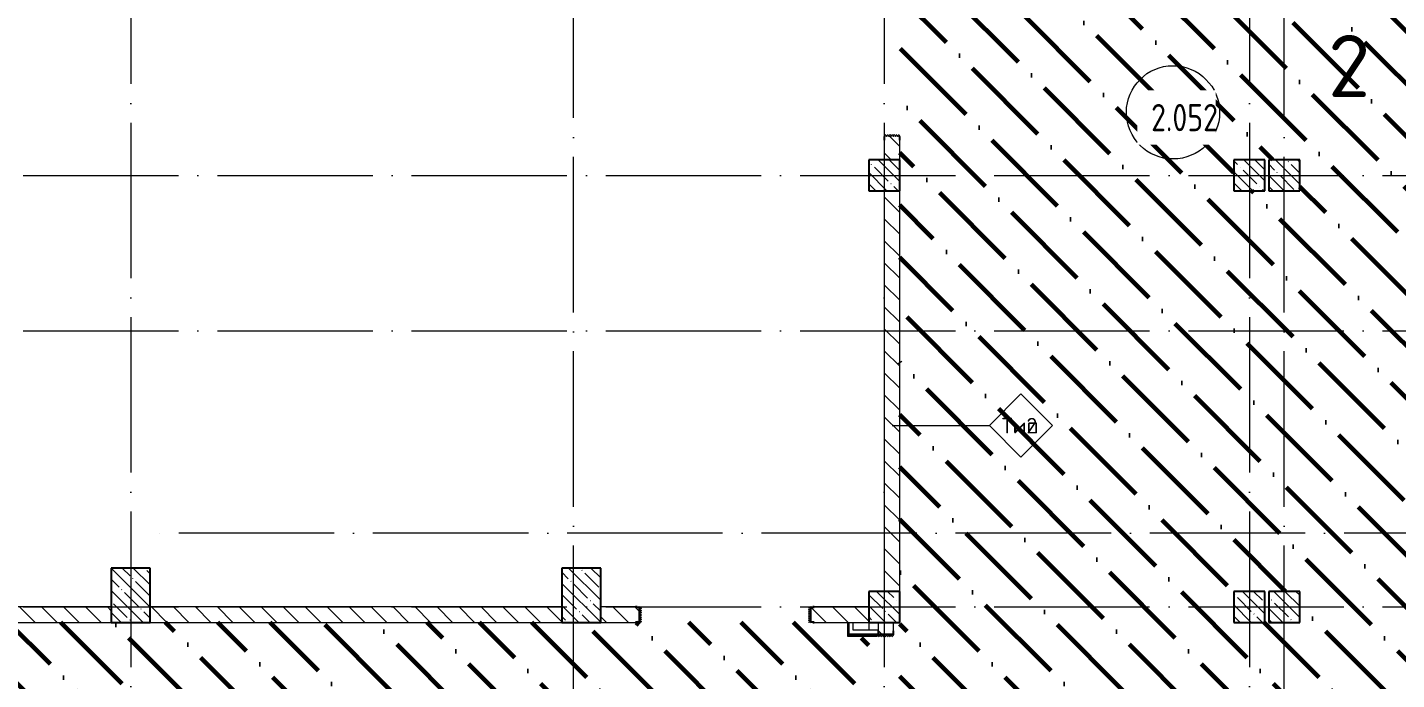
# Model space of a CAD drawing. Header units: millimetres. Extents: x -68946 to 288321, y -402657 to 324925.
# Drawn here: x 126579 to 144204, y -81945 to -73557 of the extents above; entities that cross this region are included whole.
import ezdxf

# ---------------------------------------------------------------- set-up
doc = ezdxf.new("R2010")
doc.units = ezdxf.units.MM
doc.linetypes.add('ADSK_Линия сетки', pattern=[2500, 2000, -250, 0, -250])
for name, color, linetype, lineweight in [('3.4) ПТ-2.15    4 вып', 200, 'Continuous', 60), ('A-AREA-____-IDEN', 250, 'Continuous', 9), ('A-DOOR-____-OTLN', 250, 'Continuous', 5), ('A-FLOR-____-OTLN', 192, 'Continuous', 9), ('A-WALL-____-IDEN', 250, 'Continuous', 9), ('A-WALL-____-MCUT', 250, 'Continuous', 13), ('A-WALL-____-PATT', 250, 'Continuous', 13), ('A-WALL-FNSH-MCUT', 250, 'Continuous', 13), ('G-____-____-TEXT', 250, 'Continuous', 9), ('S-COLS-____-MCUT', 250, 'Continuous', 25), ('S-COLS-____-OTLN', 250, 'Continuous', 9), ('S-GRID-____-OTLN', 250, 'Continuous', 9)]:
    doc.layers.add(name, color=color, linetype=linetype, lineweight=lineweight)
doc.styles.add('ISOCPEUR', font='isocpeur.ttf', dxfattribs={"width": 0.8, "height": 100})
doc.styles.add('ISOCPEUR_3', font='isocpeur.ttf', dxfattribs={"height": 250})
doc.styles.add('ISOCPEUR_6', font='isocpeur.ttf', dxfattribs={"height": 3.5})
pattern_1 = [(135, (28708.77, -120984.93), (-141.42136, -141.42136), [])]
pattern_2 = [(135, (1201.41, 164.685), (-14.1421, -14.1421), []), (225, (1201.41, 164.685), (14.1421, -14.1421), [])]
pattern_3 = [(45, (-921.384, 164.685), (-14.1421, 14.1421), []), (135, (-921.384, 164.685), (-14.1421, -14.1421), [])]

# ---------------------------------------------------------------- blocks, each defined once
blk = doc.blocks.new('Дверь_СКБ_2Ст_Внутренняя1 - Н_ВВ-10_4_2200x2600h_Фрамуга сверху  EIS 30-42981715-АР1_Кладочный план 2 этажа С2и3')
at = {"layer": 'A-DOOR-____-OTLN'}
h = blk.add_hatch(dxfattribs=at)
h.set_pattern_fill('FP_7', color=256, style=0, pattern_type=2)
h.set_pattern_definition(pattern_3)
h.paths.add_polyline_path([(-1063, 100), (-1088, 100), (-1088, -100), (-1063, -100), (-1063, 69)])
h = blk.add_hatch(dxfattribs=at)
h.set_pattern_fill('FP_6', color=256, style=0, pattern_type=2)
h.set_pattern_definition(pattern_2)
h.paths.add_polyline_path([(1087, 100), (1087, -100), (1112, -100), (1112, 100)])
blk = doc.blocks.new('Дверь_СКБ_2Ст_Внутренняя1 - Н_ВВ-10_1_2200x2600h_Фрамуга сверху-42944741-АР1_Кладочный план 2 этажа С2и3')
at = {"layer": 'A-DOOR-____-OTLN'}
h = blk.add_hatch(dxfattribs=at)
h.set_pattern_fill('FP_7', color=256, style=0, pattern_type=2)
h.set_pattern_definition(pattern_3)
h.paths.add_polyline_path([(-1062.5, 100), (-1087.5, 100), (-1087.5, -100), (-1062.5, -100)])
h = blk.add_hatch(dxfattribs=at)
h.set_pattern_fill('FP_6', color=256, style=0, pattern_type=2)
h.set_pattern_definition(pattern_2)
h.paths.add_polyline_path([(1112.5, -100), (1112.5, 100), (1087.5, 100), (1087.5, -100)])
blk = doc.blocks.new('BSC_Колонна _Прямоугольная - 500x700-31474538-АР1_Кладочный план 2 этажа С2и3')
at = {"layer": 'S-COLS-____-OTLN', "lineweight": 5}
h = blk.add_hatch(dxfattribs=at)
h.set_pattern_fill('FP_46', color=256, style=0, pattern_type=2)
h.set_pattern_definition([(135, (-105000, -40125), (-142.56192, -142.56192), []), (135, (-104857.44, -40125), (-142.56192, -142.56192), [252.016, -50.403, 3.353, -47.05])])
h.paths.add_polyline_path([(-250, -350), (250, -350), (250, 350), (-250, 350)])
at = {"layer": 'S-COLS-____-MCUT'}
for p, q in [((250, 350), (-250, 350)), ((-250, 350), (-250, -350)), ((250, -350), (250, 350)), ((-250, -350), (250, -350))]:
    blk.add_line(p, q, dxfattribs=at)
blk = doc.blocks.new('BSC_Колонна _Прямоугольная - 400x400-V11-АР1_Кладочный план 2 этажа С2и3')
at = {"layer": 'S-COLS-____-OTLN', "lineweight": 5}
h = blk.add_hatch(dxfattribs=at)
h.set_pattern_fill('FP_47', color=256, style=0, pattern_type=2)
h.set_pattern_definition([(135, (-113600, -39975), (-142.56192, -142.56192), []), (135, (-113457.44, -39975), (-142.56192, -142.56192), [252.016, -50.403, 3.353, -47.05])])
h.paths.add_polyline_path([(-200, -200), (200, -200), (200, 200), (-200, 200)])
at = {"layer": 'S-COLS-____-MCUT'}
for p, q in [((200, 200), (-200, 200)), ((-200, 200), (-200, -200)), ((200, -200), (200, 200)), ((-200, -200), (200, -200))]:
    blk.add_line(p, q, dxfattribs=at)
blk = doc.blocks.new('BSC_Колонна _Прямоугольная - 400x400-V12-АР1_Кладочный план 2 этажа С2и3')
at = {"layer": 'S-COLS-____-OTLN', "lineweight": 5}
h = blk.add_hatch(dxfattribs=at)
h.set_pattern_fill('FP_48', color=256, style=0, pattern_type=2)
h.set_pattern_definition([(135, (-113600, -45525), (-142.56192, -142.56192), []), (135, (-113457.44, -45525), (-142.56192, -142.56192), [252.016, -50.403, 3.353, -47.05])])
h.paths.add_polyline_path([(-200, -200), (200, -200), (200, 200), (-200, 200)])
at = {"layer": 'S-COLS-____-MCUT'}
for p, q in [((200, 200), (-200, 200)), ((-200, 200), (-200, -200)), ((200, -200), (200, 200)), ((-200, -200), (200, -200))]:
    blk.add_line(p, q, dxfattribs=at)
blk = doc.blocks.new('BSC_Колонна _Прямоугольная - 500x700-V13-АР1_Кладочный план 2 этажа С2и3')
at = {"layer": 'S-COLS-____-OTLN', "lineweight": 5}
h = blk.add_hatch(dxfattribs=at)
h.set_pattern_fill('FP_49', color=256, style=0, pattern_type=2)
h.set_pattern_definition([(135, (-99200, -40125), (-142.56192, -142.56192), []), (135, (-99057.44, -40125), (-142.56192, -142.56192), [252.016, -50.403, 3.353, -47.05])])
h.paths.add_polyline_path([(-250, -350), (250, -350), (250, 350), (-250, 350)])
at = {"layer": 'S-COLS-____-MCUT'}
for p, q in [((250, 350), (-250, 350)), ((-250, 350), (-250, -350)), ((250, -350), (250, 350)), ((-250, -350), (250, -350))]:
    blk.add_line(p, q, dxfattribs=at)
blk = doc.blocks.new('BSC_Колонна _Прямоугольная - 400x400-31474539-АР1_Кладочный план 2 этажа С2и3')
at = {"layer": 'S-COLS-____-OTLN', "lineweight": 5}
h = blk.add_hatch(dxfattribs=at)
h.set_pattern_fill('FP_53', color=256, style=0, pattern_type=2)
h.set_pattern_definition([(135, (-108900, -39975), (-142.56192, -142.56192), []), (135, (-108757.44, -39975), (-142.56192, -142.56192), [252.016, -50.403, 3.353, -47.05])])
h.paths.add_polyline_path([(-200, -200), (200, -200), (200, 200), (-200, 200), (-200, -169)])
at = {"layer": 'S-COLS-____-MCUT'}
for p, q in [((200, 200), (-200, 200)), ((-200, 200), (-200, -200)), ((200, -200), (200, 200)), ((-200, -200), (200, -200))]:
    blk.add_line(p, q, dxfattribs=at)
blk = doc.blocks.new('BSC_Колонна _Прямоугольная - 400x400-31474462-АР1_Кладочный план 2 этажа С2и3')
at = {"layer": 'S-COLS-____-OTLN', "lineweight": 5}
h = blk.add_hatch(dxfattribs=at)
h.set_pattern_fill('FP_54', color=256, style=0, pattern_type=2)
h.set_pattern_definition([(135, (-108900, -45525), (-142.56192, -142.56192), []), (135, (-108757.44, -45525), (-142.56192, -142.56192), [252.016, -50.403, 3.353, -47.05])])
h.paths.add_polyline_path([(-200, -200), (200, -200), (200, 200), (-200, 200)])
at = {"layer": 'S-COLS-____-MCUT'}
for p, q in [((200, 200), (-200, 200)), ((-200, 200), (-200, -200)), ((200, -200), (200, 200)), ((-200, -200), (200, -200))]:
    blk.add_line(p, q, dxfattribs=at)
blk = doc.blocks.new('BSC_Колонна _Прямоугольная - 400x400-V21-АР1_Кладочный план 2 этажа С2и3')
at = {"layer": 'S-COLS-____-OTLN', "lineweight": 5}
h = blk.add_hatch(dxfattribs=at)
h.set_pattern_fill('FP_61', color=256, style=0, pattern_type=2)
h.set_pattern_definition([(135, (-114050, -39975), (-142.56192, -142.56192), []), (135, (-113907.44, -39975), (-142.56192, -142.56192), [252.016, -50.403, 3.353, -47.05])])
h.paths.add_polyline_path([(-200, -200), (200, -200), (200, 200), (-200, 200)])
at = {"layer": 'S-COLS-____-MCUT'}
for p, q in [((200, 200), (-200, 200)), ((-200, 200), (-200, -200)), ((200, -200), (200, 200)), ((-200, -200), (200, -200))]:
    blk.add_line(p, q, dxfattribs=at)
blk = doc.blocks.new('BSC_Колонна _Прямоугольная - 400x400-V22-АР1_Кладочный план 2 этажа С2и3')
at = {"layer": 'S-COLS-____-OTLN', "lineweight": 5}
h = blk.add_hatch(dxfattribs=at)
h.set_pattern_fill('FP_62', color=256, style=0, pattern_type=2)
h.set_pattern_definition([(135, (-114050, -45525), (-142.56192, -142.56192), []), (135, (-113907.44, -45525), (-142.56192, -142.56192), [252.016, -50.403, 3.353, -47.05])])
h.paths.add_polyline_path([(-200, -200), (200, -200), (200, 200), (-200, 200)])
at = {"layer": 'S-COLS-____-MCUT'}
for p, q in [((200, 200), (-200, 200)), ((-200, 200), (-200, -200)), ((200, -200), (200, 200)), ((-200, -200), (200, -200))]:
    blk.add_line(p, q, dxfattribs=at)
blk = doc.blocks.new('Дверь_СКБ_2Ст_Фрамуга2 - Н_ВВ-18_2700x2600h_Учебные помещения_Фрамуга справа 60 мин_-42055389-АР1_Кладочный план 2 этажа С2и3')
at = {"layer": 'A-DOOR-____-OTLN'}
h = blk.add_hatch(dxfattribs=at)
h.set_pattern_fill('FP_85', color=256, style=0, pattern_type=2)
h.set_pattern_definition([(45, (-1171.384, 164.685), (-14.1421, 14.1421), []), (135, (-1171.384, 164.685), (-14.1421, -14.1421), [])])
h.paths.add_polyline_path([(-1313, 100), (-1338, 100), (-1338, -100), (-1313, -100), (-1313, -95)])
h = blk.add_hatch(dxfattribs=at)
h.set_pattern_fill('FP_84', color=256, style=0, pattern_type=2)
h.set_pattern_definition([(135, (951.411, 164.685), (-14.1421, -14.1421), []), (225, (951.411, 164.685), (14.1421, -14.1421), [])])
h.paths.add_polyline_path([(1362, 100), (1337, 100), (1337, -100), (1362, -100)])
blk = doc.blocks.new('ADSK_КолоннаНесущая_Швеллер_Гнутый_ГОСТ 8278-83 - 200х50х4_таб_1 2-38815029-АР1_Кладочный план 2 этажа С2и3')
at = {"layer": 'S-COLS-____-MCUT'}
for p, q in [((-6.1, -90), (-6.1, 90)), ((-0.1, 96), (39.9, 96)), ((39.9, 100), (19.9, 100)), ((39.9, 96), (39.9, 100)), ((39.9, -96), (-0.1, -96)), ((19.9, -100), (39.9, -100)), ((39.9, -100), (39.9, -96))]:
    blk.add_line(p, q, dxfattribs=at)
for centre, radius, start, end in [((-0.1, 90), 10, 90, 180), ((-0.1, 90), 6, 90, 180), ((-0.1, -90), 10, 180, 270), ((-0.1, -90), 6, 180, 270)]:
    blk.add_arc(centre, radius, start, end, dxfattribs=at)
blk = doc.blocks.new('ADSK_КолоннаНесущая_Швеллер_Гнутый_ГОСТ 8278-83 - 200х50х4_таб_1 2-38815031-АР1_Кладочный план 2 этажа С2и3')
at = {"layer": 'S-COLS-____-MCUT'}
for p, q in [((-6.1, -90), (-6.1, 90)), ((-0.1, 96), (39.9, 96)), ((39.9, 100), (19.9, 100)), ((39.9, 96), (39.9, 100)), ((39.9, -96), (-0.1, -96)), ((19.9, -100), (39.9, -100)), ((39.9, -100), (39.9, -96))]:
    blk.add_line(p, q, dxfattribs=at)
for centre, radius, start, end in [((-0.1, 90), 10, 90, 180), ((-0.1, 90), 6, 90, 180), ((-0.1, -90), 10, 180, 270), ((-0.1, -90), 6, 180, 270)]:
    blk.add_arc(centre, radius, start, end, dxfattribs=at)
blk = doc.blocks.new('ADSK_КолоннаНесущая_Швеллер_Гнутый_ГОСТ 8278-83 - 200х50х4_таб_1 2-V57-АР1_Кладочный план 2 этажа С2и3')
at = {"layer": 'S-COLS-____-MCUT'}
for p, q in [((-6.1, -90), (-6.1, 90)), ((-0.1, 96), (39.9, 96)), ((39.9, 100), (19.9, 100)), ((39.9, 96), (39.9, 100)), ((39.9, -96), (-0.1, -96)), ((19.9, -100), (39.9, -100)), ((39.9, -100), (39.9, -96))]:
    blk.add_line(p, q, dxfattribs=at)
for centre, radius, start, end in [((-0.1, 90), 10, 90.70441, 180), ((-0.1, 90), 6, 90, 180), ((-0.1, -90), 10, 180, 270), ((-0.1, -90), 6, 180, 270)]:
    blk.add_arc(centre, radius, start, end, dxfattribs=at)
blk = doc.blocks.new('ADSK_КолоннаНесущая_Швеллер_Гнутый_ГОСТ 8278-83 - 200х50х4_таб_1 2-V59-АР1_Кладочный план 2 этажа С2и3')
at = {"layer": 'S-COLS-____-MCUT'}
for p, q in [((-0.1, 96), (39.9, 96)), ((39.9, 100), (23.9, 100)), ((39.9, 96), (39.9, 100)), ((39.9, -96), (-0.1, -96)), ((23.9, -100), (39.9, -100)), ((39.9, -100), (39.9, -96))]:
    blk.add_line(p, q, dxfattribs=at)
for centre, radius, start, end in [((-0.1, 90), 10, 90, 128.18377), ((-0.1, 90), 6, 90, 180), ((-0.1, -90), 10, 231.81623, 270), ((-0.1, -90), 6, 180, 270)]:
    blk.add_arc(centre, radius, start, end, dxfattribs=at)
blk = doc.blocks.new('AAR_СКБ_Марка_Помещения_мал - Номер-28977439-АР1_Кладочный план 2 этажа С2и3')
at = {"layer": 'A-AREA-____-IDEN'}
blk.add_circle((-0.028, 0), 3, dxfattribs=at)
blk = doc.blocks.new('ADSK_Марка_Стена - Типоразмер_ADSK_Марка-30564887-АР1_Кладочный план 2 этажа С2и3')
at = {"layer": 'A-WALL-____-IDEN'}
for p, q in [((-0.16, 4.37), (-4.21, 0.31)), ((3.9, 0.31), (-0.16, 4.37)), ((-4.21, 0.31), (-0.16, -3.74)), ((-0.16, -3.74), (3.9, 0.31))]:
    blk.add_line(p, q, dxfattribs=at)

msp = doc.modelspace()

# ---------------------------------------------------------------- hatches: boundary and pattern name
at = {"layer": '3.4) ПТ-2.15    4 вып'}
h = msp.add_hatch(dxfattribs=at)
h.set_pattern_fill('ANSI36', color=256, scale=150, angle=90)
h.paths.add_polyline_path([(147408.7722, -75659.9342), (165208.7722, -75659.9342), (165208.7722, -71934.9336), (147408.7722, -71934.9336), (137808.8181, -71934.9336), (137808.8181, -85209.9342), (147408.7722, -85209.9342)])
h.paths.add_polyline_path([(142108.7722, -81209.9347), (142108.7722, -80809.9347), (142958.7722, -80809.9347), (142958.7722, -81209.9347)], flags=16)
h.paths.add_polyline_path([(142108.7722, -75659.9347), (142108.7722, -75259.9342), (142958.7722, -75259.9342), (142958.7722, -75659.9347)], flags=16)
h.paths.add_polyline_path([(152858.7718, -71934.9336), (155629.7509, -71934.9336), (155629.7509, -66214.9336), (152858.7718, -66214.9336)])
h = msp.add_hatch(dxfattribs=at)
h.set_pattern_fill('ANSI36', color=256, scale=150, angle=90)
h.paths.add_polyline_path([(116433.7722, -84559.9336), (137408.7722, -84559.9336), (137408.7722, -81209.9347), (116433.7722, -81209.9347)])
at = {"layer": 'A-WALL-____-PATT', "lineweight": 15}
h = msp.add_hatch(dxfattribs=at)
h.set_pattern_fill('FP_1', color=256, style=0, pattern_type=2)
h.set_pattern_definition(pattern_1)
h.paths.add_polyline_path([(137608.8181, -80809.9347), (137808.8181, -80809.9347), (137808.7722, -75659.9347), (137608.8181, -75659.9347), (137608.8181, -80170.8304)])
h.paths.add_polyline_path([(137808.8181, -75259.9347), (137808.7722, -74959.9347), (137608.8181, -74959.9347), (137608.8181, -75259.9347), (137808.7722, -75259.9347)])
h.paths.add_polyline_path([(137608.8181, -72759.9347), (137808.8181, -72759.9347), (137808.7722, -69509.9347), (137608.8181, -69509.9347), (137608.8181, -72729.9347)])
h = msp.add_hatch(dxfattribs=at)
h.set_pattern_fill('FP_1', color=256, style=0, pattern_type=2)
h.set_pattern_definition(pattern_1)
h.paths.add_polyline_path([(133958.7722, -81209.9111), (134458.7722, -81209.9111), (134458.7722, -81009.9111), (133958.7722, -81009.9111)])
h.paths.add_polyline_path([(128158.7722, -81209.9111), (133458.7722, -81209.9111), (133458.7722, -81009.9111), (128158.7722, -81009.9111)])
h.paths.add_polyline_path([(127658.7722, -81209.9111), (127658.7722, -81009.9111), (122358.7722, -81009.9111), (122358.7722, -81209.9111)])
h.paths.add_polyline_path([(137408.7722, -81209.9111), (137408.7722, -81009.9111), (136658.7722, -81009.9111), (136658.7722, -81209.9111), (137178.0918, -81209.9111)])
h.paths.add_polyline_path([(121858.7722, -81209.9111), (121858.7722, -81009.9111), (116558.7722, -81009.9111), (116558.7722, -81209.9111), (119372.1812, -81209.9111)])
h.paths.add_polyline_path([(109957.7722, -81209.9111), (110258.7722, -81209.9111), (110258.7722, -81009.9111), (109927.7722, -81009.9111), (109927.7722, -81209.9111)])
h.paths.add_polyline_path([(116058.7722, -81209.9111), (116058.7722, -81009.9111), (110758.7722, -81009.9111), (110758.7722, -81209.9111), (113674.2898, -81209.9111)])
h.paths.add_polyline_path([(107727.7722, -81209.9111), (107727.7722, -81009.9111), (106708.7722, -81009.9111), (106708.7722, -81209.9111), (107697.7722, -81209.9111)])
h = msp.add_hatch(dxfattribs=at)
h.set_pattern_fill('FP_1', color=256, style=0, pattern_type=2)
h.set_pattern_definition(pattern_1)
h.paths.add_polyline_path([(137728.8181, -85209.9342), (137728.8181, -84069.9342), (137528.8181, -84069.9342), (137528.8181, -85209.9342)])
h.paths.add_polyline_path([(137528.8181, -81369.9342), (137728.8181, -81369.9342), (137728.7886, -81209.9347), (137528.8181, -81209.9347), (137528.8181, -81339.9342)])

# ---------------------------------------------------------------- linework, layer by layer
at = {"layer": 'A-FLOR-____-OTLN'}
msp.add_line((137408.7722, -81209.9347), (137408.7722, -81309.9111), dxfattribs=at)
at = {"layer": 'A-WALL-____-IDEN'}
msp.add_line((137708.8181, -78676.9227), (138963.1931, -78676.9227), dxfattribs=at)
at = {"layer": 'A-WALL-____-MCUT', "color": 7, "lineweight": 15}
for p, q in [((137608.8181, -74989.9347), (137608.8181, -75259.9347)), ((137808.8181, -75259.9347), (137808.8181, -74989.9347)), ((137608.8181, -75659.9347), (137608.8181, -80809.9347)), ((137808.8181, -80809.9347), (137808.8181, -75659.9347)), ((127658.7722, -81009.9111), (122358.7722, -81009.9111)), ((133458.7722, -81009.9111), (128158.7722, -81009.9111)), ((134428.7722, -81009.9111), (133958.7722, -81009.9111)), ((137408.7722, -81009.9111), (136688.7722, -81009.9111)), ((122358.7722, -81209.9111), (127658.7722, -81209.9111)), ((128158.7722, -81209.9111), (133458.7722, -81209.9111)), ((133958.7722, -81209.9111), (134428.7722, -81209.9111)), ((136688.7722, -81209.9111), (137408.7722, -81209.9111)), ((137528.8181, -81209.9347), (137528.8181, -81339.9342)), ((137728.8181, -81339.9342), (137728.8181, -81209.9347))]:
    msp.add_line(p, q, dxfattribs=at)
at = {"layer": 'A-WALL-____-MCUT', "color": 42, "lineweight": 15}
for p, q in [((137146.2722, -81372.4111), (137146.2722, -81209.9111)), ((137520.8181, -81372.4111), (137146.2722, -81372.4111))]:
    msp.add_line(p, q, dxfattribs=at)
at = {"layer": 'A-WALL-____-MCUT', "color": 30, "lineweight": 15}
for p, q in [((137158.7722, -81359.9111), (137158.7722, -81209.9111)), ((137208.7722, -81309.9111), (137208.7722, -81209.9111)), ((137520.8181, -81359.9111), (137158.7722, -81359.9111)), ((137528.8181, -81309.9111), (137208.7722, -81309.9111))]:
    msp.add_line(p, q, dxfattribs=at)
at = {"layer": 'A-WALL-FNSH-MCUT', "lineweight": 15}
for p, q in [((137133.7722, -81209.9111), (137133.7722, -81384.9111)), ((137133.7722, -81384.9111), (137520.8181, -81384.9111))]:
    msp.add_line(p, q, dxfattribs=at)
at = {"layer": 'S-GRID-____-OTLN', "linetype": 'ADSK_Линия сетки'}
for p, q in [((127908.7722, -59782.9296), (127908.7722, -124723.7741)), ((133608.7722, -124723.7741), (133608.7722, -59782.9296)), ((137608.7722, -59782.9296), (137608.7722, -124723.7741)), ((142308.7722, -59782.9296), (142308.7722, -123453.7741)), ((142758.7722, -124723.7741), (142758.7722, -61052.9296)), ((94022.7944, -75459.9342), (185529.6518, -75459.9342)), ((94022.7944, -77459.9342), (185529.6518, -77459.9342)), ((185529.6518, -80059.9342), (128028.7722, -80059.9342)), ((94022.7944, -81009.9342), (185529.6518, -81009.9342))]:
    msp.add_line(p, q, dxfattribs=at)

# ---------------------------------------------------------------- block references
at = {"layer": 'A-AREA-____-IDEN', "xscale": 200, "yscale": 200, "zscale": 99.99999999999993}
msp.add_blockref('AAR_СКБ_Марка_Помещения_мал - Номер-28977439-АР1_Кладочный план 2 этажа С2и3', (141331.7288, -74649.2928), dxfattribs=at)
at = {"layer": 'A-DOOR-____-OTLN', "color": 255}
for name, p, rotation in [('Дверь_СКБ_2Ст_Внутренняя1 - Н_ВВ-10_1_2200x2600h_Фрамуга сверху-42944741-АР1_Кладочный план 2 этажа С2и3', (137708.8181, -73847.4347), 269.9999999999999), ('Дверь_СКБ_2Ст_Внутренняя1 - Н_ВВ-10_4_2200x2600h_Фрамуга сверху  EIS 30-42981715-АР1_Кладочный план 2 этажа С2и3', (135571.2722, -81109.9111), 180), ('Дверь_СКБ_2Ст_Фрамуга2 - Н_ВВ-18_2700x2600h_Учебные помещения_Фрамуга справа 60 мин_-42055389-АР1_Кладочный план 2 этажа С2и3', (137628.8181, -82707.4342), 270)]:
    msp.add_blockref(name, p, dxfattribs=dict(at, rotation=rotation))
at = {"layer": 'A-WALL-____-IDEN', "xscale": 99.99999999999993, "yscale": 99.99999999999993, "zscale": 99.99999999999993}
msp.add_blockref('ADSK_Марка_Стена - Типоразмер_ADSK_Марка-30564887-АР1_Кладочный план 2 этажа С2и3', (139384.535, -78708.1727), dxfattribs=at)
at = {"layer": 'S-COLS-____-OTLN'}
for name, p, rotation in [('ADSK_КолоннаНесущая_Швеллер_Гнутый_ГОСТ 8278-83 - 200х50х4_таб_1 2-V59-АР1_Кладочный план 2 этажа С2и3', (137708.8181, -74966.0347), 269.9999999999985), ('ADSK_КолоннаНесущая_Швеллер_Гнутый_ГОСТ 8278-83 - 200х50х4_таб_1 2-38815029-АР1_Кладочный план 2 этажа С2и3', (134448.6722, -81109.9111), 180), ('ADSK_КолоннаНесущая_Швеллер_Гнутый_ГОСТ 8278-83 - 200х50х4_таб_1 2-V57-АР1_Кладочный план 2 этажа С2и3', (137628.7722, -81359.8342), 90.00000000000318)]:
    msp.add_blockref(name, p, dxfattribs=dict(at, rotation=rotation))
for name, p in [('BSC_Колонна _Прямоугольная - 400x400-31474462-АР1_Кладочный план 2 этажа С2и3', (137608.7722, -75459.9347)), ('BSC_Колонна _Прямоугольная - 400x400-V12-АР1_Кладочный план 2 этажа С2и3', (142308.7722, -75459.9347)), ('BSC_Колонна _Прямоугольная - 400x400-V22-АР1_Кладочный план 2 этажа С2и3', (142758.7722, -75459.9342)), ('BSC_Колонна _Прямоугольная - 500x700-V13-АР1_Кладочный план 2 этажа С2и3', (127908.7722, -80859.9342)), ('BSC_Колонна _Прямоугольная - 500x700-31474538-АР1_Кладочный план 2 этажа С2и3', (133708.7722, -80859.9342)), ('BSC_Колонна _Прямоугольная - 400x400-31474539-АР1_Кладочный план 2 этажа С2и3', (137608.7722, -81009.9347)), ('BSC_Колонна _Прямоугольная - 400x400-V11-АР1_Кладочный план 2 этажа С2и3', (142308.7722, -81009.9347)), ('BSC_Колонна _Прямоугольная - 400x400-V21-АР1_Кладочный план 2 этажа С2и3', (142758.7722, -81009.9347)), ('ADSK_КолоннаНесущая_Швеллер_Гнутый_ГОСТ 8278-83 - 200х50х4_таб_1 2-38815031-АР1_Кладочный план 2 этажа С2и3', (136668.8722, -81109.9111))]:
    msp.add_blockref(name, p, dxfattribs=at)

# ---------------------------------------------------------------- texts
at = {"layer": 'A-WALL-____-IDEN', "char_height": 200, "attachment_point": 1, "style": 'ISOCPEUR_3'}
for s, insert, width in [('Тип', (139120.1542, -78578.504), 387.215062), (' 2', (139439.6385, -78578.504), 230.084312)]:
    msp.add_mtext(s, dxfattribs=dict(at, insert=insert, width=width))
at = {"layer": 'G-____-____-TEXT', "color": 7, "insert": (143320.3103, -73653.6865), "char_height": 800, "width": 18169.734652, "attachment_point": 1, "style": 'ISOCPEUR_6'}
msp.add_mtext('2 этаж, 2 секция', dxfattribs=at)

# ---------------------------------------------------------------- next in the draw order: texts
at = {"layer": 'A-AREA-____-IDEN', "insert": (141043.8285, -74541.8072), "char_height": 350, "width": 654.177, "attachment_point": 1, "style": 'ISOCPEUR', "bg_fill": 3, "box_fill_scale": 1.5, "bg_fill_color": 256, "bg_fill_transparency": 0}
msp.add_mtext('2.052', dxfattribs=at)

doc.saveas('drawing.dxf')
